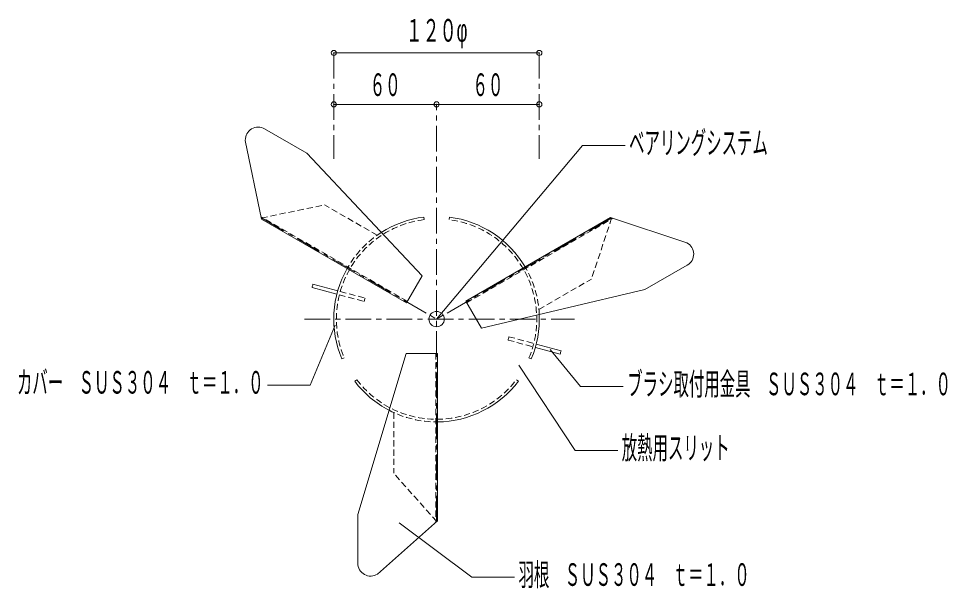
# Model space of a CAD drawing. Units: millimetres at full size, sheet at 1:3. Extents: x -291 to 309, y -475 to 410.
# Drawn here: x -244 to 298, y 77 to 410 of the extents above; entities that cross this region are included whole.
import ezdxf
from ezdxf.enums import TextEntityAlignment as Align

# ---------------------------------------------------------------- set-up
doc = ezdxf.new("R2010")
doc.units = ezdxf.units.MM
doc.header["$LTSCALE"] = 3
doc.header["$PDMODE"] = 32
doc.header["$PDSIZE"] = 3
doc.linetypes.add('CHAIN1', pattern=[8, 5, -1, 1, -1])
doc.linetypes.add('DASHED1', pattern=[1.8, 1.2, -0.6])
for name, color, linetype, lineweight in [('5-0_ 通芯', 4, 'CHAIN1', 9), ('5-3_水切り', 3, 'Continuous', 9), ('5-E_ 文字', 7, 'Continuous', 9), ('5-F_ 寸法', 7, 'Continuous', 9)]:
    doc.layers.add(name, color=color, linetype=linetype, lineweight=lineweight)
doc.styles.add('超極細ゴシック', font='')
doc.styles.get('超極細ゴシック').set_extended_font_data('超極細ゴシック')

msp = doc.modelspace()

# ---------------------------------------------------------------- linework, layer by layer
at = {"layer": '5-0_ 通芯'}
for p, q in [((0, 116.163), (0, 359.616)), ((-102.276, 293.311), (0, 234.262)), ((102.276, 293.311), (0, 234.262)), ((-77.177, 234.262), (80.548, 234.262))]:
    msp.add_line(p, q, dxfattribs=at)
at = {"layer": '5-3_水切り'}
for p, q in [((-100.428, 345.316), (-75.746, 331.066)), ((-111.674, 338.587), (-102.14, 292.655)), ((-8.482, 259.571), (-75.746, 331.066)), ((-7.313, 292.303), (-7.5, 293.791)), ((7.312, 292.303), (7.5, 293.791)), ((17.071, 244.695), (101.64, 293.521)), ((146.185, 278.812), (101.64, 293.521)), ((-17.571, 243.829), (-102.14, 292.655)), ((146.39, 265.708), (121.708, 251.458)), ((-17.571, 243.829), (-8.482, 259.571)), ((-72.696, 252.705), (-58.206, 248.823)), ((-72.179, 254.637), (-57.689, 250.755)), ((26.159, 228.952), (121.708, 251.458)), ((17.071, 244.695), (26.159, 228.952)), ((57.689, 217.769), (72.179, 213.886)), ((58.206, 219.701), (72.696, 215.818)), ((-53.921, 211.574), (-55.304, 210.992)), ((-17.678, 214.262), (-45.962, 120.262)), ((0.5, 214.262), (-17.678, 214.262)), ((0.5, 214.262), (0.5, 116.609)), ((53.921, 211.574), (55.304, 210.992)), ((-46.609, 198.908), (-47.804, 198.002)), ((46.609, 198.908), (47.804, 198.002)), ((-45.962, 91.762), (-45.962, 120.262)), ((-34.511, 85.387), (0.5, 116.609))]:
    msp.add_line(p, q, dxfattribs=at)
at = {"layer": '5-3_水切り', "linetype": 'DASHED1'}
for p, q in [((-102.268, 293.269), (-65.442, 300.912)), ((-34.736, 283.184), (-65.442, 300.912)), ((-17.071, 244.695), (-102.412, 293.967)), ((17.571, 243.829), (102.912, 293.101)), ((102.236, 293.324), (90.442, 257.611)), ((59.736, 239.883), (90.442, 257.611)), ((-56.24, 250.366), (-41.749, 246.484)), ((-56.757, 248.434), (-42.266, 244.552)), ((42.266, 223.972), (56.757, 220.089)), ((41.749, 222.04), (56.24, 218.157)), ((-0.5, 214.262), (-0.5, 115.914)), ((-25, 179.718), (-25, 144.262)), ((-0.019, 116.248), (-25, 144.262))]:
    msp.add_line(p, q, dxfattribs=at)
at = {"layer": '5-3_水切り'}
msp.add_circle((0, 234.262), 4.5, dxfattribs=at)
for centre, radius, start, end in [((-104.178, 338.821), 7.5, 60, 181.78664), ((0, 234.262), 60, 97.18076, 122.5291), ((0, 234.262), 60, 30.47747, 82.81924), ((142.64, 272.203), 7.5, 300, 61.78664), ((0, 234.262), 60, 150.47747, 202.81924), ((9.66, 231.673), 85, 164.32592, 165.67408), ((9.66, 231.673), 53.5, 163.92899, 166.07101), ((0, 234.262), 60, 337.18076, 2.5291), ((-9.66, 236.85), 53.5, 343.92899, 346.07101), ((-9.66, 236.85), 85, 344.32592, 345.67408), ((0, 234.262), 60, 217.18076, 242.5291), ((0, 234.262), 60, 270.47747, 322.81924), ((-38.462, 91.762), 7.5, 180, 301.78664)]:
    msp.add_arc(centre, radius, start, end, dxfattribs=at)
at = {"layer": '5-3_水切り', "linetype": 'DASHED1'}
for radius, start, end in [(58.5, 97.18076, 202.81924), (58.5, 337.18076, 82.81924), (60, 122.5291, 150.47747), (60, 2.5291, 30.47747), (58.5, 217.18076, 322.81924), (60, 242.5291, 270.47747)]:
    msp.add_arc((0, 234.262), radius, start, end, dxfattribs=at)
at = {"layer": '5-E_ 文字'}
for p, q in [((84.074, 194.846), (66.276, 216.554)), ((80.881, 157.599), (48.044, 207.465)), ((108.955, 194.846), (84.074, 194.846)), ((105.762, 157.599), (80.881, 157.599))]:
    msp.add_line(p, q, dxfattribs=at)
for points in [[(110.053, 335.658), (85.172, 335.658), (0, 234.262)], [(-98.696, 195.767), (-73.815, 195.767), (-59.152, 230.659)], [(45.468, 83.584), (20.587, 83.584), (-21.749, 115.311)]]:
    msp.add_lwpolyline(points, dxfattribs=at)
at = {"layer": '5-F_ 寸法'}
for p, q in [((-60, 389.616), (59.998, 389.616)), ((-60, 359.616), (0, 359.616)), ((0, 359.616), (59.998, 359.616))]:
    msp.add_line(p, q, dxfattribs=at)
at = {"layer": '5-F_ 寸法', "linetype": 'CHAIN1'}
for p, q in [((-60, 389.616), (-60, 327.746)), ((59.998, 389.616), (59.998, 327.746))]:
    msp.add_line(p, q, dxfattribs=at)
at = {"layer": '5-F_ 寸法'}
for p in [(-60, 389.616), (59.998, 389.616), (-60, 359.616), (0, 359.616), (59.998, 359.616)]:
    msp.add_point(p, dxfattribs=at)

# ---------------------------------------------------------------- texts
at = {"layer": '5-E_ 文字', "style": '超極細ゴシック', "width": 0.5}
for s, p in [('ベアリングシステム', (112.422, 326.686)), ('カバー\u3000ＳＵＳ３０４\u3000ｔ＝１．０', (-245.065, 186.795)), ('ブラシ取付用金具\u3000ＳＵＳ３０４\u3000ｔ＝１．０', (111.324, 185.873)), ('放熱用スリット', (108.131, 148.626)), ('羽根\u3000ＳＵＳ３０４\u3000ｔ＝１．０', (47.837, 74.611))]:
    msp.add_text(s, height=13.2, dxfattribs=at).set_placement(p, align=Align.BOTTOM_LEFT)
at = {"layer": '5-F_ 寸法', "style": '超極細ゴシック'}
for s, width, p in [('１２０φ', 0.55, (-18.001, 392.255)), ('６０', 0.5, (-39, 360.516)), ('６０', 0.5, (20.999, 360.516))]:
    msp.add_text(s, height=13.2, dxfattribs=dict(at, width=width)).set_placement(p, align=Align.BOTTOM_LEFT)

doc.saveas('drawing.dxf')
